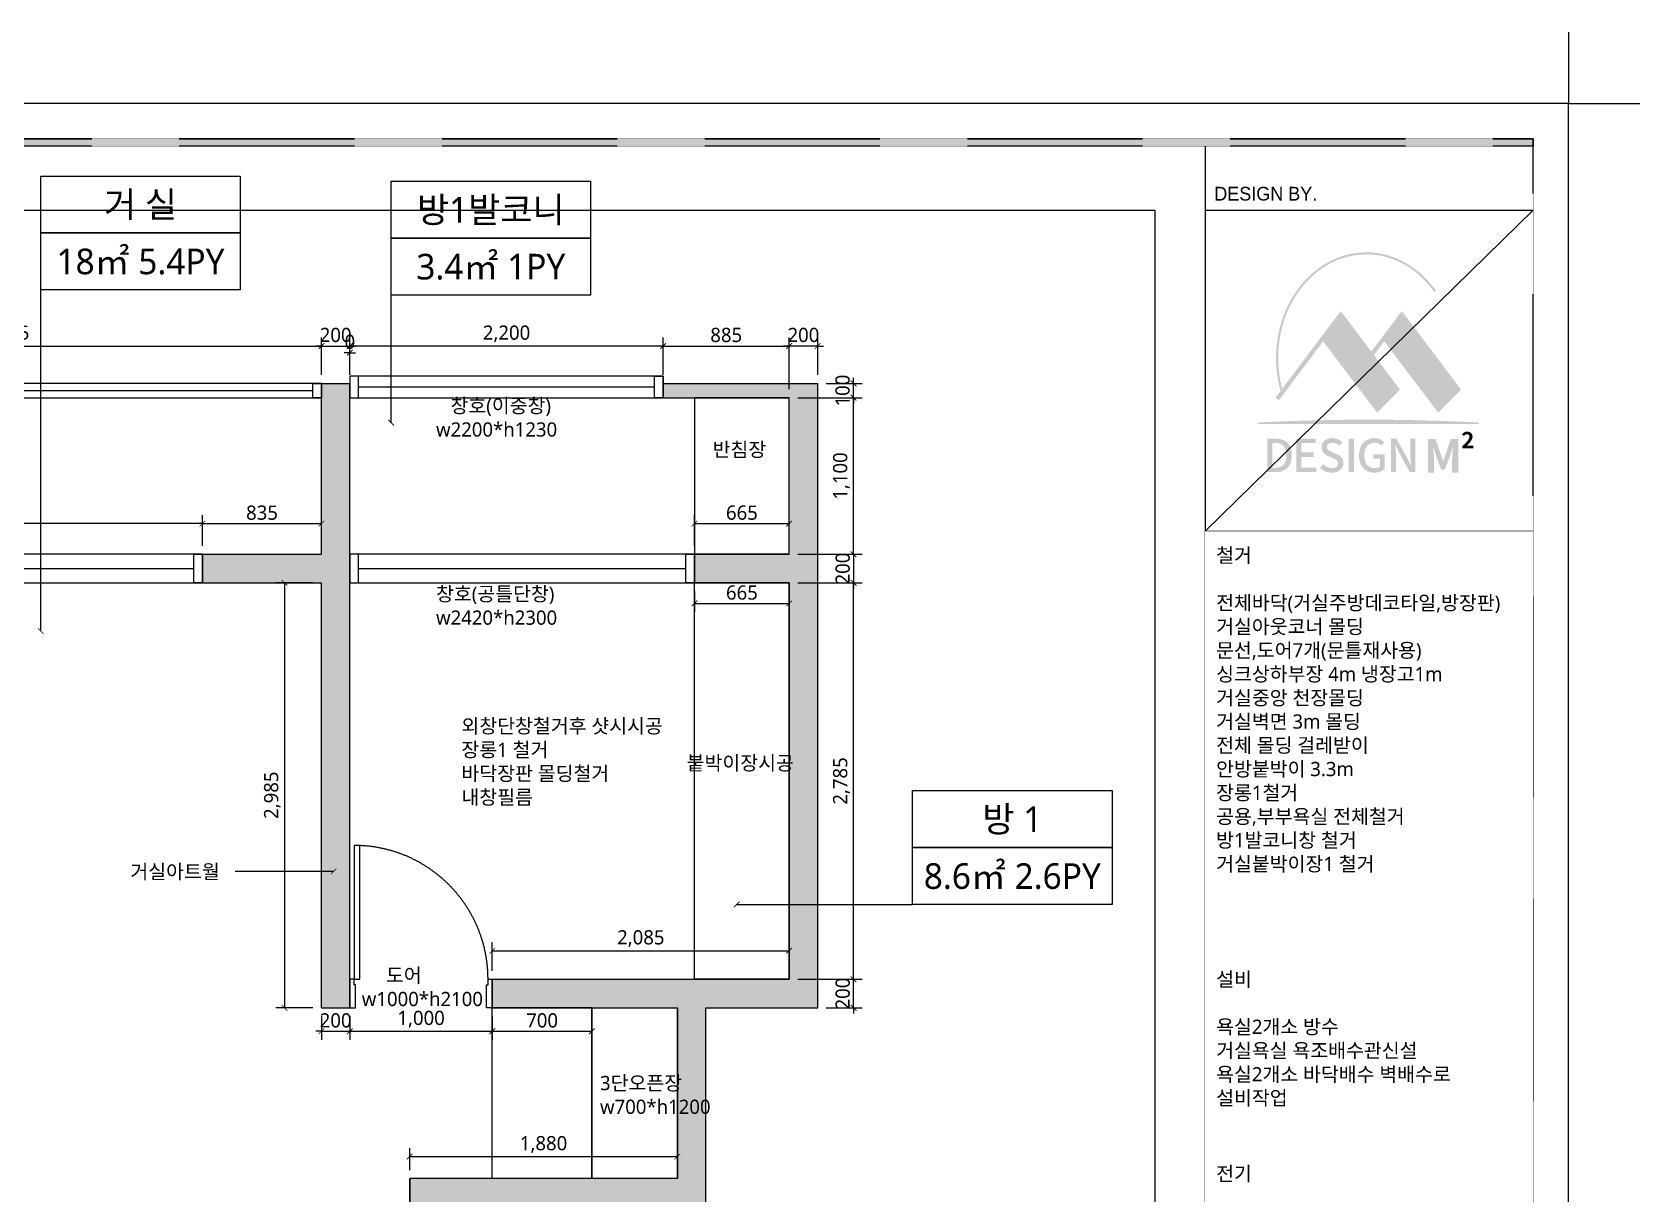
# Model space of a CAD drawing. Header units: millimetres. Extents: x 0 to 460473, y -68369 to 85219.
# Drawn here: x 293759 to 305049, y 33211 to 41370 of the extents above; entities that cross this region are included whole.
import ezdxf
from ezdxf.enums import TextEntityAlignment as Align

# ---------------------------------------------------------------- set-up
doc = ezdxf.new("R2010")
doc.units = ezdxf.units.MM
doc.header["$LTSCALE"] = 50
doc.set_wipeout_variables(frame=1)
doc.linetypes.add('CENTER2', pattern=[28.575, 19.05, -3.175, 3.175, -3.175])
doc.linetypes.add('HIDDEN2', pattern=[0.1875, 0.125, -0.0625])
doc.layers.add('00', color=7, linetype='Continuous', lineweight=0)
for name, color, linetype in [('FORM(YOURNAME)-11', 1, 'Continuous'), ('fur', 6, 'Continuous'), ('ha', 8, 'Continuous'), ('hid', 8, 'HIDDEN2'), ('text', 7, 'Continuous'), ('wall', 2, 'Continuous'), ('win', 4, 'Continuous')]:
    doc.layers.add(name, color=color, linetype=linetype)
doc.layers.add('purge', color=190, linetype='Continuous', plot=False)
doc.styles.add('N 맑은고딕', font='malgun.ttf')
doc.styles.add('NEW 맑은고딕', font='malgun.ttf')
doc.styles.add('YOURNAME', font='')
doc.styles.add('맑은 고딕', font='malgun.ttf')
doc.styles.get('YOURNAME').set_extended_font_data('HYwulM')
doc.dimstyles.new('DH IN40', dxfattribs={"dimscale": 40, "dimtxt": 2.5, "dimasz": 1, "dimexe": 1.5, "dimexo": 1.5, "dimtad": 1, "dimdec": 7, "dimlunit": 6, "dimtxsty": '맑은 고딕', "dimblk": 'ARCHTICK', "dimcen": 2.5, "dimclrd": 256, "dimclre": 256, "dimclrt": 256, "dimadec": 0, "dimazin": 0, "dimtfac": 1, "dimtdec": 7, "dimtix": 1, "dimtmove": 0, "dimatfit": 3, "dimldrblk": 'ARCHTICK', "dimfxl": 1, "dimtfillclr": 1, "dimlwd": -1, "dimlwe": -1, "dimarcsym": 0})

# ---------------------------------------------------------------- blocks, each defined once
blk = doc.blocks.new('FORM-PLAN')
h = blk.add_hatch(color=8)
h.dxf.hatch_style = 2
edge = h.paths.add_edge_path()
edge.add_spline(control_points=[(3341, 47834), (3341, 47834), (3401, 47787), (3401, 47787), (3405, 47783), (3411, 47782), (3416, 47783), (3421, 47783), (3426, 47786), (3429, 47791), (3429, 47791), (4659, 49428), (4659, 49428), (4659, 49428), (6163, 47442), (6163, 47442), (6167, 47437), (6172, 47434), (6178, 47434), (6178, 47434), (6179, 47434), (6179, 47434), (6184, 47434), (6190, 47436), (6193, 47440), (6193, 47440), (6808, 48057), (6808, 48057), (6815, 48064), (6816, 48075), (6810, 48083), (6810, 48083), (6087, 49043), (6087, 49043), (6087, 49043), (6376, 49428), (6376, 49428), (6376, 49428), (7880, 47442), (7880, 47442), (7884, 47437), (7889, 47434), (7895, 47434), (7895, 47434), (7896, 47434), (7896, 47434), (7901, 47434), (7907, 47436), (7910, 47440), (7910, 47440), (8525, 48057), (8525, 48057), (8532, 48064), (8533, 48075), (8527, 48083), (8527, 48083), (6886, 50259), (6886, 50259), (6883, 50265), (6877, 50268), (6870, 50268), (6870, 50268), (6870, 50268), (6870, 50268), (6864, 50268), (6858, 50265), (6854, 50259), (6854, 50259), (6013, 49140), (6013, 49140), (6013, 49140), (5169, 50259), (5169, 50259), (5166, 50265), (5160, 50268), (5153, 50268), (5153, 50268), (5153, 50268), (5153, 50268), (5147, 50268), (5141, 50265), (5137, 50259), (5137, 50259), (3511, 48095), (3511, 48095), (3435, 48377), (3396, 48671), (3396, 48970), (3396, 50570), (4506, 51872), (5870, 51872), (6608, 51872), (7301, 51490), (7773, 50824), (7776, 50819), (7783, 50818), (7787, 50821), (7787, 50821), (7821, 50843), (7821, 50843), (7823, 50845), (7824, 50847), (7825, 50850), (7825, 50852), (7825, 50855), (7823, 50857), (7340, 51539), (6628, 51930), (5870, 51930), (4473, 51930), (3336, 50602), (3336, 48970), (3336, 48649), (3379, 48334), (3465, 48033), (3465, 48033), (3337, 47862), (3337, 47862), (3330, 47854), (3332, 47841), (3341, 47834)], knot_values=[0, 0, 0, 0, 1, 1, 1, 2, 2, 2, 3, 3, 3, 4, 4, 4, 5, 5, 5, 6, 6, 6, 7, 7, 7, 8, 8, 8, 9, 9, 9, 10, 10, 10, 11, 11, 11, 12, 12, 12, 13, 13, 13, 14, 14, 14, 15, 15, 15, 16, 16, 16, 17, 17, 17, 18, 18, 18, 19, 19, 19, 20, 20, 20, 21, 21, 21, 22, 22, 22, 23, 23, 23, 24, 24, 24, 25, 25, 25, 26, 26, 26, 27, 27, 27, 28, 28, 28, 29, 29, 29, 30, 30, 30, 31, 31, 31, 32, 32, 32, 33, 33, 33, 34, 34, 34, 35, 35, 35, 36, 36, 36, 37, 37, 37, 38, 38, 38, 39, 39, 39, 40, 40, 40, 40], degree=3, periodic=0)
h = blk.add_hatch(color=8)
h.dxf.hatch_style = 2
edge = h.paths.add_edge_path()
edge.add_spline(control_points=[(5932, 47229), (4368, 47229), (2838, 47151), (2838, 47151), (2838, 47151), (2838, 47111), (2838, 47111), (2838, 47111), (9026, 47111), (9026, 47111), (9026, 47111), (9026, 47151), (9026, 47151), (9026, 47151), (7496, 47229), (5932, 47229)], knot_values=[0, 0, 0, 0, 1, 1, 1, 2, 2, 2, 3, 3, 3, 4, 4, 4, 5, 5, 5, 5], degree=3, periodic=0)
h = blk.add_hatch(color=8)
h.dxf.hatch_style = 2
edge = h.paths.add_edge_path()
edge.add_spline(control_points=[(3090, 46694), (3090, 46694), (3331, 46694), (3331, 46694), (3617, 46694), (3779, 46533), (3779, 46227), (3779, 45923), (3617, 45754), (3339, 45754), (3339, 45754), (3090, 45754), (3090, 45754), (3090, 45754), (3090, 46694), (3090, 46694)], knot_values=[0, 0, 0, 0, 1, 1, 1, 2, 2, 2, 3, 3, 3, 4, 4, 4, 5, 5, 5, 5], degree=3, periodic=0)
edge = h.paths.add_edge_path()
edge.add_spline(control_points=[(3321, 45875), (3521, 45875), (3628, 45994), (3628, 46227), (3628, 46462), (3521, 46573), (3321, 46573), (3321, 46573), (3237, 46573), (3237, 46573), (3237, 46573), (3237, 45875), (3237, 45875), (3237, 45875), (3321, 45875), (3321, 45875)], knot_values=[0, 0, 0, 0, 1, 1, 1, 2, 2, 2, 3, 3, 3, 4, 4, 4, 5, 5, 5, 5], degree=3, periodic=0)
h = blk.add_hatch(color=8)
h.dxf.hatch_style = 2
h.paths.add_polyline_path([(3904, 46694), (4453, 46694), (4453, 46569), (4051, 46569), (4051, 46308), (4392, 46308), (4392, 46183), (4051, 46183), (4051, 45879), (4467, 45879), (4467, 45754), (3904, 45754)])
h = blk.add_hatch(color=8)
h.dxf.hatch_style = 2
edge = h.paths.add_edge_path()
edge.add_spline(control_points=[(4573, 45875), (4573, 45875), (4659, 45978), (4659, 45978), (4726, 45910), (4816, 45867), (4906, 45867), (5018, 45867), (5082, 45920), (5082, 45999), (5082, 46085), (5018, 46111), (4933, 46150), (4933, 46150), (4804, 46206), (4804, 46206), (4714, 46244), (4614, 46315), (4614, 46452), (4614, 46600), (4743, 46711), (4920, 46711), (5029, 46711), (5131, 46665), (5202, 46592), (5202, 46592), (5124, 46498), (5124, 46498), (5066, 46550), (5002, 46582), (4920, 46582), (4825, 46582), (4763, 46536), (4763, 46462), (4763, 46380), (4838, 46350), (4914, 46319), (4914, 46319), (5041, 46264), (5041, 46264), (5151, 46217), (5231, 46148), (5231, 46011), (5231, 45860), (5107, 45738), (4904, 45738), (4776, 45738), (4657, 45789), (4573, 45875)], knot_values=[0, 0, 0, 0, 1, 1, 1, 2, 2, 2, 3, 3, 3, 4, 4, 4, 5, 5, 5, 6, 6, 6, 7, 7, 7, 8, 8, 8, 9, 9, 9, 10, 10, 10, 11, 11, 11, 12, 12, 12, 13, 13, 13, 14, 14, 14, 15, 15, 15, 16, 16, 16, 16], degree=3, periodic=0)
h = blk.add_hatch(color=8)
h.dxf.hatch_style = 2
h.paths.add_polyline_path([(5375, 46694), (5522, 46694), (5522, 45754), (5375, 45754)])
h = blk.add_hatch(color=8)
h.dxf.hatch_style = 2
edge = h.paths.add_edge_path()
edge.add_spline(control_points=[(5666, 46221), (5666, 46527), (5853, 46711), (6099, 46711), (6230, 46711), (6319, 46652), (6376, 46592), (6376, 46592), (6297, 46498), (6297, 46498), (6251, 46545), (6194, 46582), (6104, 46582), (5931, 46582), (5816, 46447), (5816, 46226), (5816, 46003), (5919, 45867), (6110, 45867), (6167, 45867), (6224, 45883), (6257, 45912), (6257, 45912), (6257, 46133), (6257, 46133), (6257, 46133), (6073, 46133), (6073, 46133), (6073, 46133), (6073, 46254), (6073, 46254), (6073, 46254), (6389, 46254), (6389, 46254), (6389, 46254), (6389, 45847), (6389, 45847), (6328, 45785), (6223, 45738), (6095, 45738), (5848, 45738), (5666, 45914), (5666, 46221)], knot_values=[0, 0, 0, 0, 1, 1, 1, 2, 2, 2, 3, 3, 3, 4, 4, 4, 5, 5, 5, 6, 6, 6, 7, 7, 7, 8, 8, 8, 9, 9, 9, 10, 10, 10, 11, 11, 11, 12, 12, 12, 13, 13, 13, 14, 14, 14, 14], degree=3, periodic=0)
h = blk.add_hatch(color=8)
h.dxf.hatch_style = 2
edge = h.paths.add_edge_path()
edge.add_spline(control_points=[(6566, 46694), (6566, 46694), (6716, 46694), (6716, 46694), (6716, 46694), (7024, 46142), (7024, 46142), (7024, 46142), (7122, 45943), (7122, 45943), (7122, 45943), (7128, 45943), (7128, 45943), (7120, 46040), (7109, 46153), (7109, 46255), (7109, 46255), (7109, 46694), (7109, 46694), (7109, 46694), (7248, 46694), (7248, 46694), (7248, 46694), (7248, 45754), (7248, 45754), (7248, 45754), (7098, 45754), (7098, 45754), (7098, 45754), (6790, 46308), (6790, 46308), (6790, 46308), (6692, 46504), (6692, 46504), (6692, 46504), (6686, 46504), (6686, 46504), (6694, 46407), (6705, 46299), (6705, 46197), (6705, 46197), (6705, 45754), (6705, 45754), (6705, 45754), (6566, 45754), (6566, 45754), (6566, 45754), (6566, 46694), (6566, 46694)], knot_values=[0, 0, 0, 0, 1, 1, 1, 2, 2, 2, 3, 3, 3, 4, 4, 4, 5, 5, 5, 6, 6, 6, 7, 7, 7, 8, 8, 8, 9, 9, 9, 10, 10, 10, 11, 11, 11, 12, 12, 12, 13, 13, 13, 14, 14, 14, 15, 15, 15, 16, 16, 16, 16], degree=3, periodic=0)
h = blk.add_hatch(color=8)
h.dxf.hatch_style = 2
edge = h.paths.add_edge_path()
edge.add_spline(control_points=[(7606, 46683), (7606, 46683), (7813, 46683), (7813, 46683), (7813, 46683), (7972, 46240), (7972, 46240), (7992, 46182), (8010, 46119), (8029, 46059), (8029, 46059), (8035, 46059), (8035, 46059), (8055, 46119), (8072, 46182), (8092, 46240), (8092, 46240), (8247, 46683), (8247, 46683), (8247, 46683), (8454, 46683), (8454, 46683), (8454, 46683), (8454, 45738), (8454, 45738), (8454, 45738), (8284, 45738), (8284, 45738), (8284, 45738), (8284, 46132), (8284, 46132), (8284, 46221), (8298, 46352), (8308, 46442), (8308, 46442), (8302, 46442), (8302, 46442), (8302, 46442), (8226, 46220), (8226, 46220), (8226, 46220), (8082, 45823), (8082, 45823), (8082, 45823), (7975, 45823), (7975, 45823), (7975, 45823), (7829, 46220), (7829, 46220), (7829, 46220), (7755, 46442), (7755, 46442), (7755, 46442), (7750, 46442), (7750, 46442), (7759, 46352), (7774, 46221), (7774, 46132), (7774, 46132), (7774, 45738), (7774, 45738), (7774, 45738), (7606, 45738), (7606, 45738), (7606, 45738), (7606, 46683), (7606, 46683)], knot_values=[0, 0, 0, 0, 1, 1, 1, 2, 2, 2, 3, 3, 3, 4, 4, 4, 5, 5, 5, 6, 6, 6, 7, 7, 7, 8, 8, 8, 9, 9, 9, 10, 10, 10, 11, 11, 11, 12, 12, 12, 13, 13, 13, 14, 14, 14, 15, 15, 15, 16, 16, 16, 17, 17, 17, 18, 18, 18, 19, 19, 19, 20, 20, 20, 21, 21, 21, 22, 22, 22, 22], degree=3, periodic=0)
h = blk.add_hatch(color=8)
h.dxf.hatch_style = 2
edge = h.paths.add_edge_path()
edge.add_spline(control_points=[(8565, 46476), (8688, 46594), (8768, 46675), (8768, 46744), (8768, 46790), (8743, 46818), (8698, 46818), (8663, 46818), (8635, 46795), (8611, 46769), (8611, 46769), (8561, 46820), (8561, 46820), (8604, 46867), (8646, 46893), (8710, 46893), (8799, 46893), (8858, 46836), (8858, 46749), (8858, 46668), (8784, 46585), (8700, 46496), (8724, 46499), (8755, 46501), (8777, 46501), (8777, 46501), (8880, 46501), (8880, 46501), (8880, 46501), (8880, 46422), (8880, 46422), (8880, 46422), (8565, 46422), (8565, 46422), (8565, 46422), (8565, 46476), (8565, 46476)], knot_values=[0, 0, 0, 0, 1, 1, 1, 2, 2, 2, 3, 3, 3, 4, 4, 4, 5, 5, 5, 6, 6, 6, 7, 7, 7, 8, 8, 8, 9, 9, 9, 10, 10, 10, 11, 11, 11, 12, 12, 12, 12], degree=3, periodic=0)
at = {"layer": 'hid'}
h = blk.add_hatch(color=256, dxfattribs=at)
h.dxf.hatch_style = 1
h.paths.add_polyline_path([(-71444, 55115), (10556, 55115), (10556, 54915), (-71444, 54915)])
h.paths.add_polyline_path([(-71444, -2085), (10556, -2085), (10556, -2285), (-71444, -2285)])
at = {"layer": 'Defpoints', "color": 158}
for p, q in [((1346, 54915), (1346, -2085)), ((1346, 53115), (10556, 53115)), ((10556, 53115), (1346, 44093)), ((1346, 44093), (10556, 44093))]:
    blk.add_line(p, q, dxfattribs=at)
at = {"layer": 'Defpoints', "color": 1}
blk.add_lwpolyline([(11556, 58115), (11556, 56115), (13556, 56115)], dxfattribs=at)
at = {"layer": 'Defpoints', "color": 158}
blk.add_lwpolyline([(-69444, 53115), (-64, 53115), (-64, 1215), (-69444, 1215)], close=True, dxfattribs=at)
at = {"layer": 'FORM(YOURNAME)-11', "color": 251}
blk.add_line((2415, 43323), (9487, 43323), dxfattribs=at)
at = {"layer": 'FORM(YOURNAME)-11', "color": 250}
blk.add_lwpolyline([(-72444, -3285), (11556, -3285), (11556, 56115), (-72444, 56115)], close=True, dxfattribs=at)
at = {"layer": 'hid'}
blk.add_lwpolyline([(-71444, 55115), (10556, 55115), (10556, 54915), (-71444, 54915)], close=True, dxfattribs=at)
at = {"layer": 'hid', "color": 158}
blk.add_lwpolyline([(-71444, -2285), (10556, -2285), (10556, 55115), (-71444, 55115)], close=True, dxfattribs=at)
at = {"layer": '00', "style": 'NEW 맑은고딕'}
for tag, p in [('1', (9905, 18188)), ('2', (9905, 17544)), ('3', (9905, 16257)), ('4', (9905, 14326)), ('5', (9905, 12009)), ('6', (9905, 9757)), ('7', (9905, 7504)), ('8', (9905, 5252)), ('9', (9905, 2999)), ('10', (5655, 811)), ('11', (9905, 747)), ('12', (5655, -1441)), ('13', (9905, -1441))]:
    blk.add_attdef(tag, text='', height=520, dxfattribs=at).set_placement(p, align=Align.MIDDLE_RIGHT)
at = {"layer": 'FORM(YOURNAME)-11', "color": 14, "style": 'YOURNAME'}
for s, p in [('DESIGN BY.', (1603, 53577)), ('PROJECT.', (1603, 40579))]:
    blk.add_text(s, height=386.1, dxfattribs=at).set_placement(p, align=Align.MIDDLE_LEFT)
for s, height, width, p in [('@__gmdesign__', 400, 1.03, (9487, 42649)), ('goldenhand99@naver.com', 300, 0.995, (9487, 42154))]:
    blk.add_text(s, height=height, dxfattribs=dict(at, width=width)).set_placement(p, align=Align.RIGHT)
blk = doc.blocks.new('_ArchTick')
at = {"color": 0, "linetype": 'ByBlock', "const_width": 0.15}
blk.add_lwpolyline([(-0.5, -0.5), (0.5, 0.5)], dxfattribs=at)
blk = doc.blocks.new('A$C12b52551')
at = {"layer": 'text'}
for points in [[(0, 800), (1400, 800), (1400, 400), (0, 400)], [(0, 400), (1400, 400), (1400, 0), (0, 0)]]:
    blk.add_lwpolyline(points, close=True, dxfattribs=at)
at = {"layer": 'text', "style": 'NEW 맑은고딕'}
for tag, p in [('공간', (700, 600)), ('현재', (700, 200))]:
    blk.add_attdef(tag, text='', height=180, dxfattribs=at).set_placement(p, align=Align.MIDDLE_CENTER)
blk = doc.blocks.new('*D70')
at = {"layer": 'Defpoints', "color": 0, "transparency": 16777216}
for p in [(298410, 37503), (299075, 37503), (299075, 37358)]:
    blk.add_point(p, dxfattribs=at)
at = {"layer": 'text', "transparency": 16777216}
for p, q in [((298410, 37443), (298410, 37298)), ((299075, 37443), (299075, 37298)), ((298410, 37358), (299075, 37358))]:
    blk.add_line(p, q, dxfattribs=at)
at = {"layer": 'text', "transparency": 16777216, "xscale": 40, "yscale": 40, "zscale": 40, "rotation": 180}
blk.add_blockref('_ArchTick', (298410, 37358), dxfattribs=at)
at = {"layer": 'text', "transparency": 16777216, "xscale": 40, "yscale": 40, "zscale": 40}
blk.add_blockref('_ArchTick', (299075, 37358), dxfattribs=at)
at = {"layer": 'text', "transparency": 16777216, "insert": (298743, 37434), "char_height": 100, "attachment_point": 5, "style": '맑은 고딕'}
blk.add_mtext('665', dxfattribs=at)
blk = doc.blocks.new('*D71')
at = {"layer": 'Defpoints', "color": 0, "transparency": 16777216}
for p in [(299075, 34919), (296990, 34718), (299075, 34718)]:
    blk.add_point(p, dxfattribs=at)
at = {"layer": 'text', "transparency": 16777216}
for p, q in [((296990, 34778), (296990, 34979)), ((296990, 34919), (299075, 34919)), ((299075, 34778), (299075, 34979))]:
    blk.add_line(p, q, dxfattribs=at)
at = {"layer": 'text', "transparency": 16777216, "xscale": 40, "yscale": 40, "zscale": 40, "rotation": 180}
blk.add_blockref('_ArchTick', (296990, 34919), dxfattribs=at)
at = {"layer": 'text', "transparency": 16777216, "xscale": 40, "yscale": 40, "zscale": 40}
blk.add_blockref('_ArchTick', (299075, 34919), dxfattribs=at)
at = {"layer": 'text', "transparency": 16777216, "insert": (298033, 35004), "char_height": 100, "attachment_point": 5, "style": '맑은 고딕'}
blk.add_mtext('2,085', dxfattribs=at)
blk = doc.blocks.new('*U7')
at = {"layer": 'win', "linetype": 'Continuous'}
blk.add_line((60, 150), (4375, 150), dxfattribs=at)
for points in [[(0, 100), (4435, 100), (4435, 200), (0, 200)], [(0, 100), (60, 100), (60, 200), (0, 200)], [(4435, 100), (4375, 100), (4375, 200), (4435, 200)]]:
    blk.add_lwpolyline(points, close=True, dxfattribs=at)
blk = doc.blocks.new('*U63')
at = {"layer": 'win', "linetype": 'Continuous'}
blk.add_line((60, 125), (2140, 125), dxfattribs=at)
for points in [[(0, 50), (2200, 50), (2200, 200), (0, 200)], [(0, 50), (60, 50), (60, 200), (0, 200)], [(2200, 50), (2140, 50), (2140, 200), (2200, 200)]]:
    blk.add_lwpolyline(points, close=True, dxfattribs=at)
blk = doc.blocks.new('*U60')
at = {"layer": 'win', "linetype": 'Continuous'}
blk.add_line((60, 100), (2970, 100), dxfattribs=at)
for points in [[(0, 0), (3030, 0), (3030, 200), (0, 200)], [(0, 0), (60, 0), (60, 200), (0, 200)], [(3030, 0), (2970, 0), (2970, 200), (3030, 200)]]:
    blk.add_lwpolyline(points, close=True, dxfattribs=at)
blk = doc.blocks.new('*U62')
at = {"layer": 'win', "linetype": 'Continuous'}
blk.add_line((60, 100), (2360, 100), dxfattribs=at)
for points in [[(0, 0), (2420, 0), (2420, 200), (0, 200)], [(0, 0), (60, 0), (60, 200), (0, 200)], [(2420, 0), (2360, 0), (2360, 200), (2420, 200)]]:
    blk.add_lwpolyline(points, close=True, dxfattribs=at)
blk = doc.blocks.new('*U58')
at = {"layer": 'win', "linetype": 'Continuous', "transparency": 33554687}
for points in [[(30, 1140), (30, 200), (70, 200), (70, 1140)], [(0, 200), (0, 0), (40, 0), (40, 160), (30, 160), (30, 200)], [(1000, 200), (1000, 0), (960, 0), (960, 160), (970, 160), (970, 200)]]:
    blk.add_lwpolyline(points, close=True, dxfattribs=at)
at = {"layer": 'win', "linetype": 'CENTER2', "ltscale": 20, "transparency": 33554687}
blk.add_arc((30, 200), 940, 0, 90, dxfattribs=at)
blk = doc.blocks.new('*D201')
at = {"layer": 'Defpoints', "color": 0, "transparency": 16777216}
for p in [(295790, 39166), (291355, 38903), (295790, 38903)]:
    blk.add_point(p, dxfattribs=at)
at = {"layer": 'text', "transparency": 16777216}
for p, q in [((291355, 38963), (291355, 39226)), ((295790, 38963), (295790, 39226)), ((291355, 39166), (295790, 39166))]:
    blk.add_line(p, q, dxfattribs=at)
at = {"layer": 'text', "transparency": 16777216, "xscale": 40, "yscale": 40, "zscale": 40, "rotation": 180}
blk.add_blockref('_ArchTick', (291355, 39166), dxfattribs=at)
at = {"layer": 'text', "transparency": 16777216, "xscale": 40, "yscale": 40, "zscale": 40}
blk.add_blockref('_ArchTick', (295790, 39166), dxfattribs=at)
at = {"layer": 'text', "transparency": 16777216, "insert": (293573, 39251), "char_height": 100, "attachment_point": 5, "style": '맑은 고딕'}
blk.add_mtext('4,435', dxfattribs=at)
blk = doc.blocks.new('*D202')
at = {"layer": 'Defpoints', "color": 0, "transparency": 16777216}
for p in [(295990, 39166), (295790, 38903), (295990, 38903)]:
    blk.add_point(p, dxfattribs=at)
at = {"layer": 'text', "transparency": 16777216}
for p, q in [((295790, 38963), (295790, 39226)), ((295990, 38963), (295990, 39226)), ((295790, 39166), (295750, 39166)), ((295790, 39166), (295990, 39166)), ((295990, 39166), (296030, 39166))]:
    blk.add_line(p, q, dxfattribs=at)
at = {"layer": 'text', "transparency": 16777216, "xscale": 40, "yscale": 40, "zscale": 40}
blk.add_blockref('_ArchTick', (295790, 39166), dxfattribs=at)
at = {"layer": 'text', "transparency": 16777216, "xscale": 40, "yscale": 40, "zscale": 40, "rotation": 180}
blk.add_blockref('_ArchTick', (295990, 39166), dxfattribs=at)
at = {"layer": 'text', "transparency": 16777216, "insert": (295890, 39243), "char_height": 100, "attachment_point": 5, "style": '맑은 고딕'}
blk.add_mtext('200', dxfattribs=at)
blk = doc.blocks.new('*D203')
at = {"layer": 'Defpoints', "color": 0, "transparency": 16777216}
for p in [(295990, 39166), (295990, 38903), (298190, 38903)]:
    blk.add_point(p, dxfattribs=at)
at = {"layer": 'text', "transparency": 16777216}
for p, q in [((295990, 38963), (295990, 39226)), ((298190, 38963), (298190, 39226)), ((298190, 39166), (295990, 39166))]:
    blk.add_line(p, q, dxfattribs=at)
at = {"layer": 'text', "transparency": 16777216, "xscale": 40, "yscale": 40, "zscale": 40, "rotation": 180}
blk.add_blockref('_ArchTick', (295990, 39166), dxfattribs=at)
at = {"layer": 'text', "transparency": 16777216, "xscale": 40, "yscale": 40, "zscale": 40}
blk.add_blockref('_ArchTick', (298190, 39166), dxfattribs=at)
at = {"layer": 'text', "transparency": 16777216, "insert": (297090, 39251), "char_height": 100, "attachment_point": 5, "style": '맑은 고딕'}
blk.add_mtext('2,200', dxfattribs=at)
blk = doc.blocks.new('*D204')
at = {"layer": 'Defpoints', "color": 0, "transparency": 16777216}
for p in [(299075, 39166), (298190, 38903), (299075, 38803)]:
    blk.add_point(p, dxfattribs=at)
at = {"layer": 'text', "transparency": 16777216}
for p, q in [((298190, 38963), (298190, 39226)), ((299075, 38863), (299075, 39226)), ((298190, 39166), (299075, 39166))]:
    blk.add_line(p, q, dxfattribs=at)
at = {"layer": 'text', "transparency": 16777216, "xscale": 40, "yscale": 40, "zscale": 40, "rotation": 180}
blk.add_blockref('_ArchTick', (298190, 39166), dxfattribs=at)
at = {"layer": 'text', "transparency": 16777216, "xscale": 40, "yscale": 40, "zscale": 40}
blk.add_blockref('_ArchTick', (299075, 39166), dxfattribs=at)
at = {"layer": 'text', "transparency": 16777216, "insert": (298633, 39243), "char_height": 100, "attachment_point": 5, "style": '맑은 고딕'}
blk.add_mtext('885', dxfattribs=at)
blk = doc.blocks.new('*D205')
at = {"layer": 'Defpoints', "color": 0, "transparency": 16777216}
for p in [(299075, 39166), (299275, 38903), (299075, 38803)]:
    blk.add_point(p, dxfattribs=at)
at = {"layer": 'text', "transparency": 16777216}
for p, q in [((299075, 38863), (299075, 39226)), ((299275, 38963), (299275, 39226)), ((299075, 39166), (299035, 39166)), ((299275, 39166), (299075, 39166)), ((299275, 39166), (299315, 39166))]:
    blk.add_line(p, q, dxfattribs=at)
at = {"layer": 'text', "transparency": 16777216, "xscale": 40, "yscale": 40, "zscale": 40}
blk.add_blockref('_ArchTick', (299075, 39166), dxfattribs=at)
at = {"layer": 'text', "transparency": 16777216, "xscale": 40, "yscale": 40, "zscale": 40, "rotation": 180}
blk.add_blockref('_ArchTick', (299275, 39166), dxfattribs=at)
at = {"layer": 'text', "transparency": 16777216, "insert": (299175, 39243), "char_height": 100, "attachment_point": 5, "style": '맑은 고딕'}
blk.add_mtext('200', dxfattribs=at)
blk = doc.blocks.new('*D179')
at = {"layer": 'Defpoints', "color": 0, "transparency": 16777216}
for p in [(291925, 37919), (291925, 37703), (294955, 37703)]:
    blk.add_point(p, dxfattribs=at)
at = {"layer": 'text', "transparency": 16777216}
for p, q in [((291925, 37763), (291925, 37979)), ((294955, 37763), (294955, 37979)), ((294955, 37919), (291925, 37919))]:
    blk.add_line(p, q, dxfattribs=at)
at = {"layer": 'text', "transparency": 16777216, "xscale": 40, "yscale": 40, "zscale": 40, "rotation": 180}
blk.add_blockref('_ArchTick', (291925, 37919), dxfattribs=at)
at = {"layer": 'text', "transparency": 16777216, "xscale": 40, "yscale": 40, "zscale": 40}
blk.add_blockref('_ArchTick', (294955, 37919), dxfattribs=at)
at = {"layer": 'text', "transparency": 16777216, "insert": (293440, 38004), "char_height": 100, "attachment_point": 5, "style": '맑은 고딕'}
blk.add_mtext('3,030', dxfattribs=at)
blk = doc.blocks.new('*D180')
at = {"layer": 'Defpoints', "color": 0, "transparency": 16777216}
for p in [(295790, 37919), (294955, 37703), (295790, 37703)]:
    blk.add_point(p, dxfattribs=at)
at = {"layer": 'text', "transparency": 16777216}
for p, q in [((294955, 37763), (294955, 37979)), ((295790, 37763), (295790, 37979)), ((294955, 37919), (295790, 37919))]:
    blk.add_line(p, q, dxfattribs=at)
at = {"layer": 'text', "transparency": 16777216, "xscale": 40, "yscale": 40, "zscale": 40, "rotation": 180}
blk.add_blockref('_ArchTick', (294955, 37919), dxfattribs=at)
at = {"layer": 'text', "transparency": 16777216, "xscale": 40, "yscale": 40, "zscale": 40}
blk.add_blockref('_ArchTick', (295790, 37919), dxfattribs=at)
at = {"layer": 'text', "transparency": 16777216, "insert": (295373, 37995), "char_height": 100, "attachment_point": 5, "style": '맑은 고딕'}
blk.add_mtext('835', dxfattribs=at)
blk = doc.blocks.new('*D200')
at = {"layer": 'Defpoints', "color": 0, "transparency": 16777216}
for p in [(299075, 34718), (299527, 34718), (299275, 34518)]:
    blk.add_point(p, dxfattribs=at)
at = {"layer": 'text', "transparency": 16777216}
for p, q in [((299135, 34718), (299587, 34718)), ((299527, 34718), (299527, 34758)), ((299527, 34518), (299527, 34718)), ((299335, 34518), (299587, 34518)), ((299527, 34518), (299527, 34478))]:
    blk.add_line(p, q, dxfattribs=at)
at = {"layer": 'text', "transparency": 16777216, "xscale": 40, "yscale": 40, "zscale": 40}
for p, rotation in [((299527, 34718), 270), ((299527, 34518), 90)]:
    blk.add_blockref('_ArchTick', p, dxfattribs=dict(at, rotation=rotation))
at = {"layer": 'text', "transparency": 16777216, "insert": (299451, 34618), "char_height": 100, "attachment_point": 5, "rotation": 90, "style": '맑은 고딕'}
blk.add_mtext('200', dxfattribs=at)
blk = doc.blocks.new('*D165')
at = {"layer": 'Defpoints', "color": 0, "transparency": 16777216}
for p in [(299075, 37503), (299527, 37503), (299075, 34718)]:
    blk.add_point(p, dxfattribs=at)
at = {"layer": 'text', "transparency": 16777216}
for p, q in [((299135, 37503), (299587, 37503)), ((299527, 34718), (299527, 37503)), ((299135, 34718), (299587, 34718))]:
    blk.add_line(p, q, dxfattribs=at)
at = {"layer": 'text', "transparency": 16777216, "xscale": 40, "yscale": 40, "zscale": 40}
for p, rotation in [((299527, 37503), 90), ((299527, 34718), 270)]:
    blk.add_blockref('_ArchTick', p, dxfattribs=dict(at, rotation=rotation))
at = {"layer": 'text', "transparency": 16777216, "insert": (299442, 36111), "char_height": 100, "attachment_point": 5, "rotation": 90, "style": '맑은 고딕'}
blk.add_mtext('2,785', dxfattribs=at)
blk = doc.blocks.new('*D166')
at = {"layer": 'Defpoints', "color": 0, "transparency": 16777216}
for p in [(299075, 37703), (299075, 37503), (299527, 37503)]:
    blk.add_point(p, dxfattribs=at)
at = {"layer": 'text', "transparency": 16777216}
for p, q in [((299527, 37703), (299527, 37743)), ((299135, 37703), (299587, 37703)), ((299527, 37703), (299527, 37503)), ((299135, 37503), (299587, 37503)), ((299527, 37503), (299527, 37463))]:
    blk.add_line(p, q, dxfattribs=at)
at = {"layer": 'text', "transparency": 16777216, "xscale": 40, "yscale": 40, "zscale": 40}
for p, rotation in [((299527, 37703), 270), ((299527, 37503), 90)]:
    blk.add_blockref('_ArchTick', p, dxfattribs=dict(at, rotation=rotation))
at = {"layer": 'text', "transparency": 16777216, "insert": (299451, 37603), "char_height": 100, "attachment_point": 5, "rotation": 90, "style": '맑은 고딕'}
blk.add_mtext('200', dxfattribs=at)
blk = doc.blocks.new('*D167')
at = {"layer": 'Defpoints', "color": 0, "transparency": 16777216}
for p in [(299075, 38803), (299527, 38803), (299075, 37703)]:
    blk.add_point(p, dxfattribs=at)
at = {"layer": 'text', "transparency": 16777216}
for p, q in [((299135, 38803), (299587, 38803)), ((299527, 37703), (299527, 38803)), ((299135, 37703), (299587, 37703))]:
    blk.add_line(p, q, dxfattribs=at)
at = {"layer": 'text', "transparency": 16777216, "xscale": 40, "yscale": 40, "zscale": 40}
for p, rotation in [((299527, 38803), 90), ((299527, 37703), 270)]:
    blk.add_blockref('_ArchTick', p, dxfattribs=dict(at, rotation=rotation))
at = {"layer": 'text', "transparency": 16777216, "insert": (299442, 38253), "char_height": 100, "attachment_point": 5, "rotation": 90, "style": '맑은 고딕'}
blk.add_mtext('1,100', dxfattribs=at)
blk = doc.blocks.new('*D168')
at = {"layer": 'Defpoints', "color": 0, "transparency": 16777216}
for p in [(299275, 38903), (299527, 38903), (299075, 38803)]:
    blk.add_point(p, dxfattribs=at)
at = {"layer": 'text', "transparency": 16777216}
for p, q in [((299335, 38903), (299587, 38903)), ((299527, 38903), (299527, 38943)), ((299527, 38803), (299527, 38903)), ((299135, 38803), (299587, 38803)), ((299527, 38803), (299527, 38763))]:
    blk.add_line(p, q, dxfattribs=at)
at = {"layer": 'text', "transparency": 16777216, "xscale": 40, "yscale": 40, "zscale": 40}
for p, rotation in [((299527, 38903), 270), ((299527, 38803), 90)]:
    blk.add_blockref('_ArchTick', p, dxfattribs=dict(at, rotation=rotation))
at = {"layer": 'text', "transparency": 16777216, "insert": (299450, 38853), "char_height": 100, "attachment_point": 5, "rotation": 90, "style": '맑은 고딕'}
blk.add_mtext('100', dxfattribs=at)
blk = doc.blocks.new('*D230')
at = {"layer": 'Defpoints', "color": 0, "transparency": 16777216}
for p in [(295790, 37503), (295531, 34518), (295790, 34518)]:
    blk.add_point(p, dxfattribs=at)
at = {"layer": 'text', "transparency": 16777216}
for p, q in [((295730, 37503), (295471, 37503)), ((295531, 37503), (295531, 34518)), ((295730, 34518), (295471, 34518))]:
    blk.add_line(p, q, dxfattribs=at)
at = {"layer": 'text', "transparency": 16777216, "xscale": 40, "yscale": 40, "zscale": 40}
for p, rotation in [((295531, 37503), 90), ((295531, 34518), 270)]:
    blk.add_blockref('_ArchTick', p, dxfattribs=dict(at, rotation=rotation))
at = {"layer": 'text', "transparency": 16777216, "insert": (295446, 36011), "char_height": 100, "attachment_point": 5, "rotation": 90, "style": '맑은 고딕'}
blk.add_mtext('2,985', dxfattribs=at)
blk = doc.blocks.new('*D213')
at = {"layer": 'Defpoints', "color": 0, "transparency": 16777216}
for p in [(298290, 33473), (296410, 33318), (298290, 33318)]:
    blk.add_point(p, dxfattribs=at)
at = {"layer": 'text', "transparency": 16777216}
for p, q in [((296410, 33378), (296410, 33533)), ((298290, 33378), (298290, 33533)), ((296410, 33473), (298290, 33473))]:
    blk.add_line(p, q, dxfattribs=at)
at = {"layer": 'text', "transparency": 16777216, "xscale": 40, "yscale": 40, "zscale": 40, "rotation": 180}
blk.add_blockref('_ArchTick', (296410, 33473), dxfattribs=at)
at = {"layer": 'text', "transparency": 16777216, "xscale": 40, "yscale": 40, "zscale": 40}
blk.add_blockref('_ArchTick', (298290, 33473), dxfattribs=at)
at = {"layer": 'text', "transparency": 16777216, "insert": (297350, 33558), "char_height": 100, "attachment_point": 5, "style": '맑은 고딕'}
blk.add_mtext('1,880', dxfattribs=at)
blk = doc.blocks.new('*D214')
at = {"layer": 'Defpoints', "color": 0, "transparency": 16777216}
for p in [(295790, 34518), (295990, 34518), (295990, 34353)]:
    blk.add_point(p, dxfattribs=at)
at = {"layer": 'text', "transparency": 16777216}
for p, q in [((295790, 34458), (295790, 34293)), ((295990, 34458), (295990, 34293)), ((295790, 34353), (295750, 34353)), ((295790, 34353), (295990, 34353)), ((295990, 34353), (296030, 34353))]:
    blk.add_line(p, q, dxfattribs=at)
at = {"layer": 'text', "transparency": 16777216, "xscale": 40, "yscale": 40, "zscale": 40}
blk.add_blockref('_ArchTick', (295790, 34353), dxfattribs=at)
at = {"layer": 'text', "transparency": 16777216, "xscale": 40, "yscale": 40, "zscale": 40, "rotation": 180}
blk.add_blockref('_ArchTick', (295990, 34353), dxfattribs=at)
at = {"layer": 'text', "transparency": 16777216, "insert": (295890, 34429), "char_height": 100, "attachment_point": 5, "style": '맑은 고딕'}
blk.add_mtext('200', dxfattribs=at)
blk = doc.blocks.new('*D170')
at = {"layer": 'Defpoints', "color": 0, "transparency": 16777216}
for p in [(295990, 34518), (296990, 34518), (296990, 34353)]:
    blk.add_point(p, dxfattribs=at)
at = {"layer": 'text', "transparency": 16777216}
for p, q in [((295990, 34458), (295990, 34293)), ((296990, 34458), (296990, 34293)), ((295990, 34353), (296990, 34353))]:
    blk.add_line(p, q, dxfattribs=at)
at = {"layer": 'text', "transparency": 16777216, "xscale": 40, "yscale": 40, "zscale": 40, "rotation": 180}
blk.add_blockref('_ArchTick', (295990, 34353), dxfattribs=at)
at = {"layer": 'text', "transparency": 16777216, "xscale": 40, "yscale": 40, "zscale": 40}
blk.add_blockref('_ArchTick', (296990, 34353), dxfattribs=at)
at = {"layer": 'text', "transparency": 16777216, "insert": (296490, 34438), "char_height": 100, "attachment_point": 5, "style": '맑은 고딕'}
blk.add_mtext('1,000', dxfattribs=at)
blk = doc.blocks.new('*D171')
at = {"layer": 'Defpoints', "color": 0, "transparency": 16777216}
for p in [(296990, 34518), (297690, 34518), (297690, 34353)]:
    blk.add_point(p, dxfattribs=at)
at = {"layer": 'text', "transparency": 16777216}
for p, q in [((296990, 34458), (296990, 34293)), ((297690, 34458), (297690, 34293)), ((296990, 34353), (297690, 34353))]:
    blk.add_line(p, q, dxfattribs=at)
at = {"layer": 'text', "transparency": 16777216, "xscale": 40, "yscale": 40, "zscale": 40, "rotation": 180}
blk.add_blockref('_ArchTick', (296990, 34353), dxfattribs=at)
at = {"layer": 'text', "transparency": 16777216, "xscale": 40, "yscale": 40, "zscale": 40}
blk.add_blockref('_ArchTick', (297690, 34353), dxfattribs=at)
at = {"layer": 'text', "transparency": 16777216, "insert": (297340, 34429), "char_height": 100, "attachment_point": 5, "style": '맑은 고딕'}
blk.add_mtext('700', dxfattribs=at)
blk = doc.blocks.new('*D164')
at = {"layer": 'Defpoints', "color": 0, "transparency": 16777216}
for p in [(295990, 39119), (295990, 38903), (295990, 38903)]:
    blk.add_point(p, dxfattribs=at)
at = {"layer": 'ha', "transparency": 16777216}
for p, q in [((295990, 38963), (295990, 39179)), ((295990, 38963), (295990, 39179)), ((295990, 39119), (295950, 39119)), ((295990, 39119), (296030, 39119))]:
    blk.add_line(p, q, dxfattribs=at)
at = {"layer": 'ha', "transparency": 16777216, "xscale": 40, "yscale": 40, "zscale": 40}
blk.add_blockref('_ArchTick', (295990, 39119), dxfattribs=at)
at = {"layer": 'ha', "transparency": 16777216, "xscale": 40, "yscale": 40, "zscale": 40, "rotation": 180}
blk.add_blockref('_ArchTick', (295990, 39119), dxfattribs=at)
at = {"layer": 'ha', "transparency": 16777216, "insert": (295990, 39195), "char_height": 100, "attachment_point": 5, "style": '맑은 고딕'}
blk.add_mtext('0', dxfattribs=at)
blk = doc.blocks.new('*D211')
at = {"layer": 'Defpoints', "color": 0, "transparency": 16777216}
for p in [(299075, 37919), (298410, 37703), (299075, 37703)]:
    blk.add_point(p, dxfattribs=at)
at = {"layer": 'text', "transparency": 16777216}
for p, q in [((298410, 37763), (298410, 37979)), ((299075, 37763), (299075, 37979)), ((298410, 37919), (299075, 37919))]:
    blk.add_line(p, q, dxfattribs=at)
at = {"layer": 'text', "transparency": 16777216, "xscale": 40, "yscale": 40, "zscale": 40, "rotation": 180}
blk.add_blockref('_ArchTick', (298410, 37919), dxfattribs=at)
at = {"layer": 'text', "transparency": 16777216, "xscale": 40, "yscale": 40, "zscale": 40}
blk.add_blockref('_ArchTick', (299075, 37919), dxfattribs=at)
at = {"layer": 'text', "transparency": 16777216, "insert": (298743, 37995), "char_height": 100, "attachment_point": 5, "style": '맑은 고딕'}
blk.add_mtext('665', dxfattribs=at)

msp = doc.modelspace()

# ---------------------------------------------------------------- hatches: boundary and pattern name
at = {"layer": 'ha'}
h = msp.add_hatch(color=256, dxfattribs=at)
h.dxf.hatch_style = 1
h.paths.add_polyline_path([(295620.05361322, 31168.14407791), (295620.05361322, 32938.14407791), (295420.05361322, 32938.14407791), (295420.05361322, 31168.14407791), (294820.05361322, 31168.14407791), (294820.05361322, 30968.14407791), (297890.05361322, 30968.14407791), (297890.05361322, 32738.14407791), (298490.05361322, 32743.14407791), (298490.05361322, 34518.14407791), (299275.05361322, 34518.14407791), (299275.05361322, 38903.14407791), (298190.05361322, 38903.14407791), (298190.05361322, 38803.14407791), (299075.05361322, 38803.14407791), (299075.05361322, 37703.14407791), (298410.05361322, 37703.14407791), (298410.05361322, 37503.14407791), (299075.05361322, 37503.14407791), (299075.05361322, 34718.14407791), (296990.05361322, 34718.14407791), (296990.05361322, 34518.14407791), (298290.05361322, 34518.14407791), (298290.05361322, 33318.14407791), (296410.05361322, 33318.14407791), (296410.05361322, 32738.14407791), (297790.05361322, 32738.14407791), (297790.05361322, 31168.14407791)])
h.paths.add_polyline_path([(295790.05361322, 38903.14407791), (295790.05361322, 38803.14407791), (295790.05361322, 37703.14407791), (294955.05361322, 37703.14407791), (294955.05361322, 37503.14407791), (295790.05361322, 37503.14407791), (295790.05361322, 34518.14407791), (295990.05361322, 34518.14407791), (295990.05361322, 34718.14407791), (295990.05361322, 38903.14407791)], flags=17)
h.paths.add_polyline_path([(290065.05361322, 37703.14407791), (290065.05361322, 37503.14407791), (290505.05361322, 37503.14407791), (290505.05361322, 33973.14407791), (290705.05361322, 33973.14407791), (290705.05361322, 37503.14407791), (291925.05361322, 37503.14407791), (291925.05361322, 37703.14407791)])
h.paths.add_polyline_path([(290415.4581109, 38903.14407791), (290415.4581109, 38803.14407791), (291355.05361322, 38803.14407791), (291355.05361322, 38903.14407791)])
h.paths.add_polyline_path([(288185.05361322, 34173.14407791), (288185.05361322, 33973.14407791), (288385.05361322, 33973.14407791), (288385.05361322, 32553.14407791), (287125.05361322, 32553.14407791), (287125.05361322, 33973.14407791), (287365.05361322, 33973.14407791), (287365.05361322, 34173.14407791), (286465.05361322, 34173.14407791), (286465.05361322, 37503.14407791), (287365.05361322, 37503.14407791), (287365.05361322, 37703.14407791), (286465.05361322, 37703.14407791), (286465.05361322, 38803.14407791), (287465.05361322, 38803.14407791), (287465.05361322, 38903.14407791), (286265.05361322, 38903.14407791), (286265.05361322, 33973.14407791), (286945.05361322, 33973.14407791), (286945.05361322, 28048.14407791), (287840.05361322, 28048.14407791), (287840.05361322, 28148.14407791), (287145.05361322, 28148.14407791), (287145.05361322, 29348.14407791), (287840.05361322, 29348.14407791), (287840.05361322, 29553.14407791), (287145.05361322, 29553.14407791), (287145.05361322, 32303.14407791), (289285.05361322, 32303.14407791), (289285.05361322, 32553.14407791), (288585.05361322, 32553.14407791), (288585.05361322, 33973.14407791), (289505.05361322, 33973.14407791), (289505.05361322, 34173.14407791)])

# ---------------------------------------------------------------- linework, layer by layer
msp.add_line((296410.05361322, 32738.14407791), (296410.05361322, 33318.14407791))
msp.add_lwpolyline([(296990.05361322, 34518.14407791), (297690.05361322, 34518.14407791), (297690.05361322, 33318.14407791), (296990.05361322, 33318.14407791)], close=True)
at = {"layer": 'fur'}
for points in [[(299075.05361322, 38803.14407791), (298410.05361322, 38803.14407791), (298410.05361322, 37703.14407791), (299075.05361322, 37703.14407791)], [(298410.05361322, 37503.14407791), (299075.05361322, 37503.14407791), (299075.05361322, 34718.14407791), (298410.05361322, 34718.14407791)], [(297690.05361322, 34518.14407791), (298290.05361322, 34518.14407791), (298290.05361322, 33318.14407791), (297690.05361322, 33318.14407791)]]:
    msp.add_lwpolyline(points, close=True, dxfattribs=at)
at = {"layer": 'purge'}
msp.add_line((297690.05361322, 34518.14407791), (297690.05361322, 33318.14407791), dxfattribs=at)
msp.add_line((297690.05361322, 34518.14407791), (297690.05361322, 33318.14407791), dxfattribs=at)
at = {"layer": 'wall'}
for p, q in [((295790.05361322, 37703.14407791), (295790.05361322, 38903.14407791)), ((295790.05361322, 38903.14407791), (295990.05361322, 38903.14407791)), ((295990.05361322, 34518.14407791), (295990.05361322, 38903.14407791)), ((298190.05361322, 38903.14407791), (299275.05361322, 38903.14407791)), ((298190.05361322, 38803.14407791), (298190.05361322, 38903.14407791)), ((299275.05361322, 34518.14407791), (299275.05361322, 38903.14407791)), ((298190.05361322, 38803.14407791), (299075.05361322, 38803.14407791)), ((299075.05361322, 37703.14407791), (299075.05361322, 38803.14407791)), ((294955.05361322, 37703.14407791), (295790.05361322, 37703.14407791)), ((294955.05361322, 37503.14407791), (294955.05361322, 37703.14407791)), ((299075.05361322, 37703.14407791), (298410.05361322, 37703.14407791)), ((298410.05361322, 37503.14407791), (298410.05361322, 37703.14407791)), ((294955.05361322, 37503.14407791), (295790.05361322, 37503.14407791)), ((295790.05361322, 34518.14407791), (295790.05361322, 37503.14407791)), ((299075.05361322, 37503.14407791), (298410.05361322, 37503.14407791)), ((299075.05361322, 34718.14407791), (299075.05361322, 37503.14407791)), ((296990.05361322, 34518.14407791), (296990.05361322, 34718.14407791)), ((296990.05361322, 34718.14407791), (299075.05361322, 34718.14407791)), ((295790.05361322, 34518.14407791), (295990.05361322, 34518.14407791)), ((297690.05361322, 34518.14407791), (296990.05361322, 34518.14407791)), ((296990.05361322, 34518.14407791), (298290.05361322, 34518.14407791)), ((298290.05361322, 33318.14407791), (298290.05361322, 34518.14407791)), ((298490.05361322, 34518.14407791), (299275.05361322, 34518.14407791)), ((298490.05361322, 32743.14407791), (298490.05361322, 34518.14407791)), ((298290.05361322, 33318.14407791), (296410.05361322, 33318.14407791)), ((296410.05361322, 33318.14407791), (296410.05361322, 32938.14407791)), ((296410.05361322, 32738.14407791), (296410.05361322, 33318.14407791))]:
    msp.add_line(p, q, dxfattribs=at)

# ---------------------------------------------------------------- block references
at = {"xscale": 0.2500000000000001, "yscale": 0.2500000000000001, "zscale": 0.2500000000000001}
msp.add_blockref('FORM-PLAN', (301659.62103197, 26841.61248151), dxfattribs=at)
at = {"layer": 'text'}
for p, values in [((293819.72352887, 39559.99713094), {'현재': '18㎡ 5.4PY', '공간': '거 실'}), ((296279.66691092, 39523.44577477), {'현재': '3.4㎡ 1PY', '공간': '방1발코니'}), ((299941.96192223, 35243.07447021), {'현재': '8.6㎡ 2.6PY', '공간': '방 1'})]:
    msp.add_blockref('A$C12b52551', p, dxfattribs=at).add_auto_attribs(values)
at = {"layer": 'win', "linetype": 'Continuous'}
for name, p in [('*U63', (295990.05361322, 38753.14407791)), ('*U7', (291355.05361322, 38703.14407791)), ('*U60', (291925.05361322, 37503.14407791)), ('*U62', (295990.05361322, 37503.14407791)), ('*U58', (295990.0535931, 34518.14408014))]:
    msp.add_blockref(name, p, dxfattribs=at)

# ---------------------------------------------------------------- texts
at = {"layer": 'text', "char_height": 100, "attachment_point": 1, "style": 'N 맑은고딕'}
for s, width, gutter_width, heights, insert in [('   창호(이중창)\\Pw2200*h1230', 2503.2681092748, 500, [0], (296594.95286046, 38796.46854849)), ('반침장', 2503.2681092748, 500, [0], (298537.09587273, 38488.98685164)), ('창호(공틀단창)\\Pw2420*h2300', 2503.2681092748, 500, [0], (296594.95286046, 37474.98473488)), ('외창단창철거후 샷시시공\\P장롱1 철거\\P바닥장판 몰딩철거\\P내창필름', 1975.4605083085, 303.66652371, [1190.59509641], (296773.36801743, 36547.18994139)), ('붙박이장시공', 2503.2681092748, 500, [0], (298354.81775995, 36287.07070835)), ('거실아트월', 2503.2681092748, 500, [0], (294448.61095635, 35523.83433054)), ('     도어\\Pw1000*h2100', 2503.2681092748, 500, [0], (296073.73808022, 34796.35261837)), ('3단오픈장\\Pw700*h1200', 2503.2681092748, 500, [0], (297746.56053594, 34039.54512949))]:
    msp.add_mtext_dynamic_manual_height_columns(s, width=width, gutter_width=gutter_width, heights=heights, dxfattribs=dict(at, insert=insert))

# ---------------------------------------------------------------- dimensions: what is measured, and where the dimension line sits
at = {"layer": 'ha'}
dim = msp.add_linear_dim(base=(295990.0536132181, 39118.7770827129), p1=(295990.0536132181, 38903.1440779111), p2=(295990.0536132181, 38903.1440779111), dimstyle='DH IN40', dxfattribs=at)
dim.commit()
dim.dimension.update_dxf_attribs({"geometry": '*D164', "text_midpoint": (295990.0536132181, 39195.4414848868)})
at = {"layer": 'text'}
for base, p1, p2, picture, middle in [((295790.0536132181, 39166.404249127), (291355.0536132181, 38903.1440779111), (295790.0536132181, 38903.1440779111), '*D201', (293572.5536132181, 39251.4585969531)), ((295990.0536132181, 39166.404249127), (295790.0536132181, 38903.1440779111), (295990.0536132181, 38903.1440779111), '*D202', (295890.0536132181, 39243.0686513009)), ((295990.0536132181, 39166.404249127), (298190.0536132181, 38903.1440779111), (295990.0536132181, 38903.1440779111), '*D203', (297090.0536132181, 39251.4585969531)), ((299075.0536132181, 39166.404249127), (298190.0536132181, 38903.1440779111), (299075.0536132181, 38803.1440779111), '*D204', (298632.5536132181, 39243.0686513009)), ((299075.0536132181, 39166.404249127), (299275.0536132181, 38903.1440779111), (299075.0536132181, 38803.1440779111), '*D205', (299175.0536132181, 39243.0686513009)), ((291925.0536132181, 37918.777082713), (294955.0536132181, 37703.1440779111), (291925.0536132181, 37703.1440779111), '*D179', (293440.0536132181, 38003.8314305391)), ((295790.0536132181, 37918.777082713), (294955.0536132181, 37703.1440779111), (295790.0536132181, 37703.1440779111), '*D180', (295372.5536132181, 37995.4414848869)), ((299075.0536132181, 37918.7770827129), (298410.0536132181, 37703.1440779111), (299075.0536132181, 37703.1440779111), '*D211', (298742.5536132181, 37995.4414848868)), ((299075.0536132181, 37357.6038502317), (298410.0536132181, 37503.1440779111), (299075.0536132181, 37503.1440779111), '*D70', (298742.5536132181, 37434.2682524056)), ((299075.0536132181, 34918.9373369599), (296990.0536132181, 34718.1440779111), (299075.0536132181, 34718.1440779111), '*D71', (298032.5536132181, 35003.991684786)), ((295990.0536132181, 34352.6424149417), (295790.0536132181, 34518.1440779111), (295990.0536132181, 34518.1440779111), '*D214', (295890.0536132181, 34429.3068171157)), ((296990.0536132181, 34352.6424149417), (295990.0536132181, 34518.1440779111), (296990.0536132181, 34518.1440779111), '*D170', (296490.0536132181, 34437.9685018983)), ((297690.0536132181, 34352.6424149417), (296990.0536132181, 34518.1440779111), (297690.0536132181, 34518.1440779111), '*D171', (297340.0536132181, 34429.3068171157)), ((298290.0536132181, 33472.7658224141), (296410.0536132181, 33318.1440779111), (298290.0536132181, 33318.1440779111), '*D213', (297350.0536132181, 33558.0919093706))]:
    dim = msp.add_linear_dim(base=base, p1=p1, p2=p2, dimstyle='DH IN40', dxfattribs=at)
    dim.commit()
    dim.dimension.update_dxf_attribs({"geometry": picture, "text_midpoint": middle})
for base, p1, p2, angle, picture, middle in [((299527.2432023216, 38903.1440779111), (299075.0536132181, 38803.1440779111), (299275.0536132181, 38903.1440779111), 270, '*D168', (299450.3070610172, 38853.144077911)), ((299527.2432023216, 38803.1440779111), (299075.0536132181, 37703.1440779111), (299075.0536132181, 38803.1440779111), 270, '*D167', (299441.917115365, 38253.144077911)), ((299527.2432023216, 37503.1440779111), (299075.0536132181, 37703.1440779111), (299075.0536132181, 37503.1440779111), 270, '*D166', (299450.5788001476, 37603.144077911)), ((295531.4116546678, 34518.1440779111), (295790.0536132181, 37503.1440779111), (295790.0536132181, 34518.1440779111), 90, '*D230', (295446.3573068416, 36010.644077911)), ((299527.2432023216, 37503.1440779111), (299075.0536132181, 34718.1440779111), (299075.0536132181, 37503.1440779111), 270, '*D165', (299442.1888544954, 36110.644077911)), ((299527.2432023216, 34718.1440779111), (299275.0536132181, 34518.1440779111), (299075.0536132181, 34718.1440779111), 270, '*D200', (299450.5788001476, 34618.144077911))]:
    dim = msp.add_linear_dim(base=base, p1=p1, p2=p2, angle=angle, dimstyle='DH IN40', dxfattribs=at)
    dim.commit()
    dim.dimension.update_dxf_attribs({"geometry": picture, "text_midpoint": middle})

# ---------------------------------------------------------------- leaders
for points in [[(293819.72352887, 37163.42026407), (293819.72352887, 39559.99713094)], [(296279.66691092, 38627.60295918), (296279.66691092, 39523.44577477)], [(295875.51365798, 35475.98932266), (295183.93315012, 35475.98932266)], [(298706.11800544, 35243.07447021), (299941.96192223, 35243.07447021)]]:
    msp.add_leader(points, dimstyle='DH IN40', override={"dimgap": 0.625, "dimtad": 0}, dxfattribs=at)

# ---------------------------------------------------------------- next in the draw order: wipeouts: each hides what was drawn before it
msp.add_wipeout([(301996.07234958, 37864.96095069), (304298.57234958, 37864.96095069), (304298.57234958, 26320.41322989), (301996.07234958, 26320.41322989)]).dxf.layer = 'text'

# ---------------------------------------------------------------- next in the draw order: texts
at = {"layer": 'text', "char_height": 100, "attachment_point": 1, "style": 'N 맑은고딕'}
for s, insert in [('철거\\P\\P전체바닥(거실주방데코타일,방장판)\\P거실아웃코너 몰딩\\P문선,도어7개(문틀재사용)\\P싱크상하부장 4m 냉장고1m\\P거실중앙 천장몰딩\\P거실벽면 3m 몰딩\\P전체 몰딩 걸레받이\\P안방붙박이 3.3m\\P장롱1철거\\P공용,부부욕실 전체철거\\P방1발코니창 철거\\P거실붙박이장1 철거', (302073.08843834, 37745.45404554)), ('설비\\P\\P욕실2개소 방수\\P거실욕실 욕조배수관신설\\P욕실2개소 바닥배수 벽배수로 설비작업', (302073.08843834, 34768.04756179)), ('전기\\P\\P아트월쪽 거실전열이동 2m정도\\P전체 콘센트 스위치교체(일반형)\\P공용부 다운라이트배선 각방은 직부등\\P인덕션 단독배선', (302073.08843834, 33402.80351574))]:
    msp.add_mtext_dynamic_manual_height_columns(s, width=1958.2412442031, gutter_width=303.66652371, heights=[0], dxfattribs=dict(at, insert=insert))

doc.saveas('drawing.dxf')
